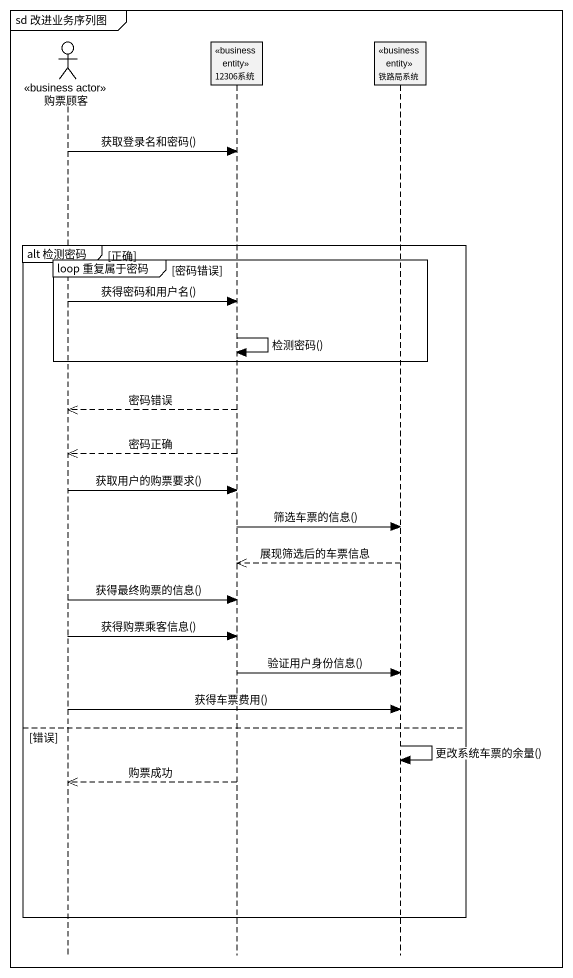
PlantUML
@startuml
mainframe sd 改进业务序列图
hide footbox
actor 购票顾客 <<business actor>>
participant "12306系统" as c12306系统 <<business entity>>
participant 铁路局系统 <<business entity>>

购票顾客 -> c12306系统 : 获取登录名和密码()
group alt 检测密码 [正确]
  group loop 重复属于密码 [密码错误]
    购票顾客 -> c12306系统 : 获得密码和用户名()
    c12306系统 -> c12306系统 : 检测密码()
  end
  c12306系统 -->> 购票顾客 : 密码错误
  c12306系统 -->> 购票顾客 : 密码正确
  购票顾客 -> c12306系统 : 获取用户的购票要求()
  c12306系统 -> 铁路局系统 : 筛选车票的信息()
  铁路局系统 -->> c12306系统 : 展现筛选后的车票信息
  购票顾客 -> c12306系统 : 获得最终购票的信息()
  购票顾客 -> c12306系统 : 获得购票乘客信息()
  c12306系统 -> 铁路局系统 : 验证用户身份信息()
  购票顾客 -> 铁路局系统 : 获得车票费用()
else 错误
  铁路局系统 -> 铁路局系统 : 更改系统车票的余量()
  c12306系统 -->> 购票顾客 : 购票成功
end
@enduml
